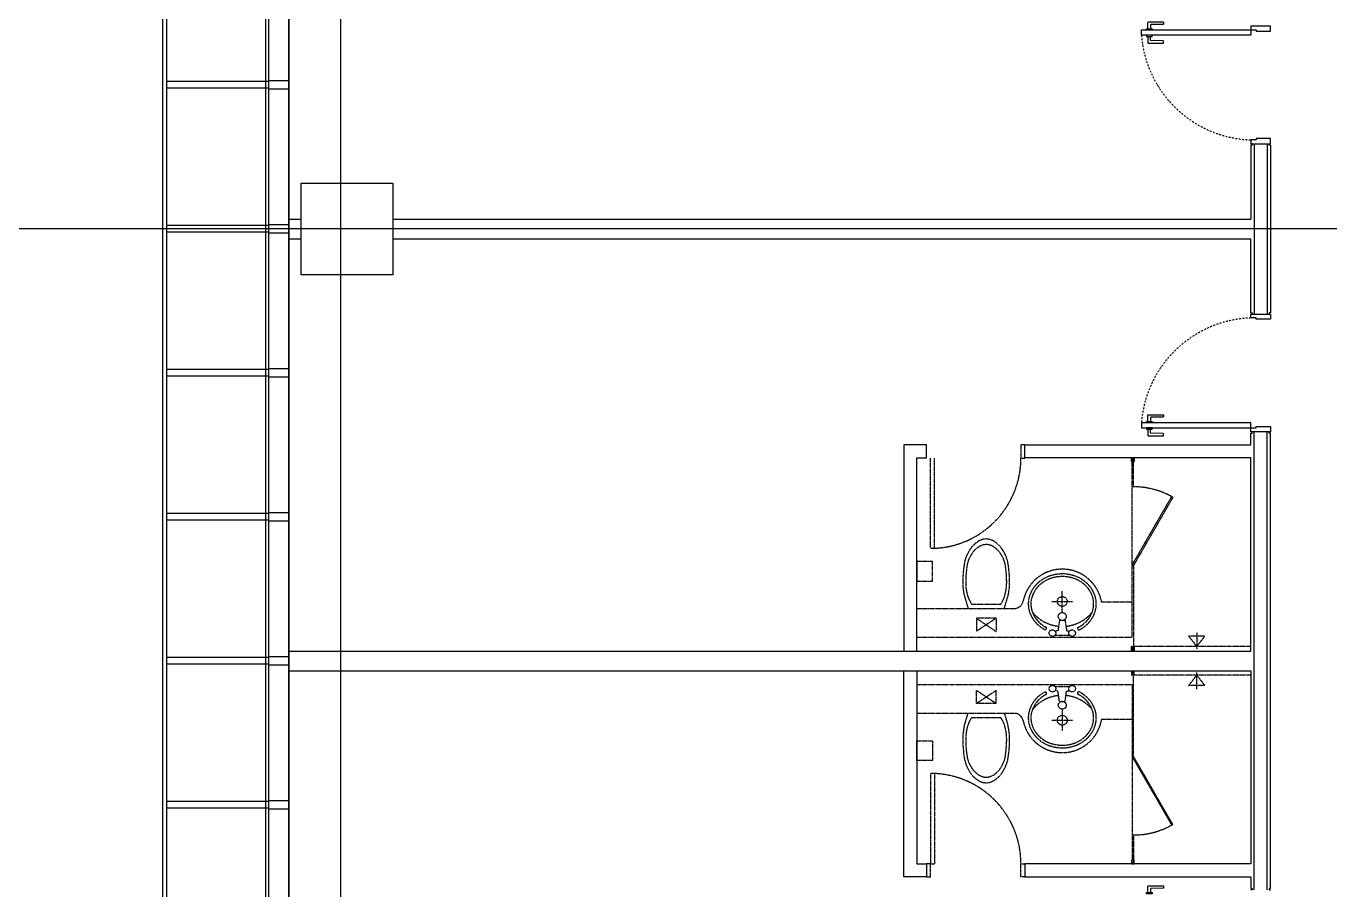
# Model space of a CAD drawing. Header units: metres. Extents: x 630750 to 860239, y 578133 to 726633.
# Drawn here: x 677103 to 687059, y 644360 to 650960 of the extents above; entities that cross this region are included whole.
import ezdxf

# ---------------------------------------------------------------- set-up
doc = ezdxf.new("R2010")
doc.units = ezdxf.units.M
for name, pattern in [('DASHDOT', [25.4, 12.7, -6.35, 0, -6.35]), ('HID1', [0.375, 0.25, -0.125]), ('HIDDEN', [2, 1, -1])]:
    doc.linetypes.add(name, pattern=pattern)
doc.layers.add('A-CEN-1', color=1, linetype='Continuous', plot=False)
for name, color, linetype in [('A-CON', 2, 'Continuous'), ('A-HAT-253', 253, 'Continuous'), ('A-WAL-DW', 7, 'Continuous'), ('A-WIN-GLASS', 4, 'Continuous'), ('INT', 117, 'Continuous'), ('KUK-DOOR', 4, 'Continuous'), ('KUK-DOOR-FRAME', 4, 'Continuous'), ('KUK-WALL-DRYWALL', 4, 'Continuous'), ('KUK-WALL-FIN 1', 30, 'Continuous'), ('외장그레이팅', 4, 'Continuous'), ('프레임', 5, 'Continuous')]:
    doc.layers.add(name, color=color, linetype=linetype)

# ---------------------------------------------------------------- blocks, each defined once
blk = doc.blocks.new('A$C78790056')
at = {"layer": 'A-WIN-GLASS'}
blk.add_lwpolyline([(115.5, 191.4), (58.1, 208.8), (12.8, 59.5), (70.2, 42.1)], close=True, dxfattribs=at)

msp = doc.modelspace()

# ---------------------------------------------------------------- linework, layer by layer
at = {"layer": 'A-CEN-1', "linetype": 'Continuous'}
for p, q in [((679504.4, 706258.8, 0), (679504.4, 627125.8, 0)), ((801753.1, 649410.2, 0), (657202.6, 649410.2, 0))]:
    msp.add_line(p, q, dxfattribs=at)
at = {"layer": 'A-CON', "elevation": 0}
msp.add_lwpolyline([(679204.4, 649760.2), (679904.4, 649760.2), (679904.4, 649060.2), (679204.4, 649060.2)], close=True, dxfattribs=at)
at = {"layer": 'A-HAT-253'}
msp.add_line((679110.4, 626833.6, 0), (679110.4, 665252, 0), dxfattribs=at)
at = {"layer": 'A-WAL-DW'}
for p, q in [((686454.5, 647759.9), (686454.4, 647849.8)), ((683804.5, 647759.9), (683804.5, 646184.9)), ((684729.5, 647759.9), (686454.5, 647759.9)), ((683904.5, 646184.9), (683904.5, 647659.9)), ((686454.5, 647659.9), (684729.5, 647659.9)), ((686454.5, 646184.9), (686454.5, 647659.9)), ((686454.5, 646184.9), (686454.5, 646709.9)), ((679110.4, 646184.9), (683804.4, 646184.9)), ((683804.4, 646184.9), (686454.5, 646184.9)), ((679110.4, 646034.9), (683804.4, 646034.9)), ((683804.4, 646034.9), (686454.5, 646034.9)), ((683804.5, 644459.9), (683804.5, 646034.9)), ((683904.4, 646034.9), (686454.5, 646034.9)), ((683904.5, 646034.9), (683904.5, 644559.9)), ((686454.5, 646034.9), (686454.5, 645509.9)), ((686454.5, 646034.9), (686454.5, 644559.9)), ((683904.5, 644559.9), (683979.5, 644559.9)), ((683979.5, 644559.9), (683979.5, 644459.9)), ((686454.5, 644559.9), (684729.5, 644559.9)), ((683979.5, 644459.9), (683804.5, 644459.9)), ((684729.5, 644459.9), (686454.5, 644459.9)), ((686454.5, 644459.9), (686454.5, 644369.8))]:
    msp.add_line(p, q, dxfattribs=at)
at = {"layer": 'A-WAL-DW', "linetype": 'HIDDEN'}
for p, q in [((684729.5, 647659.9), (684729.5, 647759.9)), ((684729.5, 644559.9), (684729.5, 644459.9))]:
    msp.add_line(p, q, dxfattribs=at)
at = {"layer": 'A-WAL-DW', "elevation": 0}
for points in [[(679110.4, 649484.9), (679204.4, 649484.9)], [(679110.4, 649484.9), (679204.4, 649484.9)], [(679110.4, 649484.9), (679204.4, 649484.9)], [(679110.4, 649334.9), (679204.4, 649334.9)], [(679110.4, 649334.9), (679204.4, 649334.9)], [(679110.4, 649334.9), (679204.4, 649334.9)]]:
    msp.add_lwpolyline(points, dxfattribs=at)
at = {"layer": 'A-WAL-DW'}
for points in [[(679110.4, 649484.9), (679204.4, 649484.9)], [(679904.4, 649484.9), (686454.5, 649484.9)], [(679110.4, 649334.9), (679204.4, 649334.9)], [(679904.4, 649334.9), (686454.5, 649334.2)], [(686454.4, 647759.9), (686454.5, 647849.8)], [(683904.4, 646184.9), (683904.4, 647659.9), (683979.4, 647659.9), (683979.4, 647759.9), (683804.4, 647759.9), (683804.4, 646184.9)], [(683904.5, 646184.9), (683904.5, 647659.9), (683979.5, 647659.9), (683979.5, 647759.9), (683804.5, 647759.9), (683804.5, 646184.9)], [(686454.4, 647659.9), (684729.4, 647659.9), (684729.4, 647759.9), (686454.4, 647759.9)], [(686454.5, 647659.9), (684729.5, 647659.9), (684729.5, 647759.9), (686454.5, 647759.9)], [(683904.4, 646184.9), (686454.4, 646184.9), (686454.4, 647659.9)], [(679110.4, 646184.9), (683804.4, 646184.9)], [(679110.4, 646184.9), (683804.4, 646184.9)], [(679110.4, 646034.9), (683804.4, 646034.9)], [(679110.4, 646034.9), (683804.4, 646034.9)], [(683904.4, 646034.9), (683904.4, 644559.9), (683979.4, 644559.9), (683979.4, 644459.9), (683804.4, 644459.9), (683804.4, 646034.9)], [(683904.5, 646034.9), (683904.5, 644559.9), (683979.5, 644559.9), (683979.5, 644459.9), (683804.5, 644459.9), (683804.5, 646034.9)], [(683904.4, 646034.9), (686454.4, 646034.9), (686454.4, 644559.9)], [(686454.4, 644559.9), (684729.4, 644559.9), (684729.4, 644459.9), (686454.4, 644459.9)], [(686454.5, 644559.9), (684729.5, 644559.9), (684729.5, 644459.9), (686454.5, 644459.9)]]:
    msp.add_lwpolyline(points, dxfattribs=at)
at = {"layer": 'A-WIN-GLASS'}
for p, q in [((678930.4, 665494.7, 0), (678930.4, 626700.1, 0)), ((678954.4, 665462.3, 0), (678954.4, 626717.9, 0))]:
    msp.add_line(p, q, dxfattribs=at)
at = {"layer": 'A-WIN-GLASS', "color": 9}
msp.add_line((679110.4, 665252, 0), (679110.4, 626866.2, 0), dxfattribs=at)
at = {"layer": 'INT', "linetype": 'HID1', "ltscale": 3}
for p, q in [((684729.4, 647759.8), (684699.4, 647759.8)), ((684699.4, 647759.8), (684699.4, 647759.8)), ((684699.4, 647759.8), (684699.4, 647704.8)), ((684699.4, 647704.8), (684699.4, 647659.8)), ((684729.4, 647659.8), (684729.4, 647759.8)), ((685179.4, 647759.8), (686454.5, 647759.8)), ((684009.4, 646969.8), (684009.4, 647659.8)), ((684009.4, 646969.8), (684009.4, 647659.8)), ((684039.4, 646970.5), (684039.4, 647659.8)), ((684039.4, 646970.5), (684039.4, 647659.8)), ((684699.4, 647659.8), (684729.4, 647659.8)), ((685544.4, 647629.8), (685544.4, 647659.8)), ((685544.4, 647659.8), (685564.4, 647659.8)), ((685549.4, 647629.8), (685544.4, 647629.8)), ((685559.4, 647654.8), (685549.4, 647654.8)), ((685549.4, 647654.8), (685549.4, 647629.8)), ((685549.4, 647439.8), (685549.4, 647634.8)), ((685559.4, 647439.8), (685559.4, 647654.8)), ((685564.4, 647629.8), (685559.4, 647629.8)), ((685564.4, 647659.8), (685564.4, 647629.8)), ((685549.4, 646840.4), (685549.4, 647439.8)), ((685549.4, 646840.4), (685549.4, 647439.8)), ((685559.4, 647439.8), (685549.4, 647439.8)), ((685549.4, 646840.4), (685549.4, 647439.8)), ((685550.8, 646845.4), (685850.5, 647364.5)), ((685859.1, 647359.5), (685559.4, 646840.4)), ((685850.5, 647364.5), (685859.1, 647359.5)), ((683904.4, 646869.8), (683904.4, 646719.8)), ((684024.4, 646869.8), (683904.4, 646869.8)), ((684024.4, 646719.8), (684024.4, 646869.8)), ((685549.4, 646289.8), (685549.4, 646840.4)), ((685549.4, 646840.4), (685559.4, 646840.4)), ((685559.4, 646840.4), (685550.8, 646845.4)), ((685559.4, 646840.4), (685559.4, 646189.8)), ((683904.4, 646719.8), (684024.4, 646719.8)), ((684267, 646607.8), (684295.7, 646510.4)), ((684572.6, 646510.4), (684601.3, 646607.8)), ((684572.6, 646510.4), (684601.3, 646607.8)), ((684572.6, 646510.4), (684601.3, 646607.8)), ((685014.9, 646483.5), (685014.9, 646643.5)), ((685014.9, 646483.5), (685014.9, 646643.5)), ((685014.9, 646483.5), (685014.9, 646643.5)), ((683904.4, 646510.4), (684647.6, 646510.4)), ((684322.4, 646542.1), (684545.8, 646542.1)), ((684934.9, 646563.5), (685094.9, 646563.5)), ((684934.9, 646563.5), (685094.9, 646563.5)), ((684934.9, 646563.5), (685094.9, 646563.5)), ((685549.4, 646557.8), (685315.5, 646557.8)), ((685549.4, 646557.8), (685315.5, 646557.8)), ((685549.4, 646557.8), (685315.5, 646557.8)), ((684359.1, 646435.4), (684509.1, 646335.4)), ((684509.1, 646435.4), (684359.1, 646335.4)), ((684509.1, 646435.4), (684359.1, 646435.4)), ((684359.1, 646435.4), (684359.1, 646335.4)), ((684359.1, 646435.4), (684509.1, 646335.4)), ((684509.1, 646435.4), (684359.1, 646335.4)), ((684509.1, 646435.4), (684359.1, 646435.4)), ((684359.1, 646435.4), (684359.1, 646335.4)), ((684359.1, 646435.4), (684509.1, 646335.4)), ((684509.1, 646435.4), (684359.1, 646335.4)), ((684509.1, 646435.4), (684359.1, 646435.4)), ((684359.1, 646435.4), (684359.1, 646335.4)), ((684509.1, 646435.4), (684509.1, 646335.4)), ((684509.1, 646435.4), (684509.1, 646335.4)), ((684509.1, 646435.4), (684509.1, 646335.4)), ((684993.8, 646419.7), (684981.8, 646340.8)), ((684993.8, 646419.7), (684981.8, 646340.8)), ((684993.8, 646419.7), (684981.8, 646340.8)), ((684993.8, 646419.7), (685036.3, 646419.7)), ((684993.8, 646419.7), (685036.3, 646419.7)), ((684993.8, 646419.7), (685036.3, 646419.7)), ((685036.3, 646419.7), (685048.3, 646340.8)), ((685036.3, 646419.7), (685048.3, 646340.8)), ((685036.3, 646419.7), (685048.3, 646340.8)), ((684959.7, 646306.5), (685070.4, 646306.5)), ((684959.7, 646306.5), (685070.4, 646306.5)), ((684959.7, 646306.5), (685070.4, 646306.5)), ((684981.8, 646340.8), (684960.5, 646336.4)), ((684981.8, 646340.8), (684960.5, 646336.4)), ((684981.8, 646340.8), (684960.5, 646336.4)), ((685048.3, 646340.8), (685069.6, 646336.4)), ((685048.3, 646340.8), (685069.6, 646336.4)), ((685048.3, 646340.8), (685069.6, 646336.4)), ((686041.9, 646326.3), (686041.9, 646198.5)), ((686041.9, 646326.3), (686041.9, 646198.5)), ((686041.9, 646326.3), (686041.9, 646198.5)), ((683904.4, 646289.8), (685549.4, 646289.8)), ((683904.4, 646289.8), (685549.4, 646289.8)), ((683904.4, 646289.8), (685549.4, 646289.8)), ((685544.4, 646189.8), (685544.4, 646219.8)), ((685544.4, 646219.8), (685549.4, 646219.8)), ((686454.4, 646219.8), (685549.4, 646219.8)), ((686454.4, 646219.8), (685549.4, 646219.8)), ((685549.4, 646219.8), (685549.4, 646189.8)), ((686454.4, 646219.8), (685549.4, 646219.8)), ((685559.4, 646194.8), (685559.4, 646219.8)), ((685559.4, 646219.8), (685564.4, 646219.8)), ((685564.4, 646219.8), (685564.4, 646189.8)), ((686103.9, 646298.7), (685979.9, 646298.7)), ((685979.9, 646298.7), (686041.9, 646219.8)), ((686041.9, 646219.8), (686103.9, 646298.7)), ((685564.4, 646029.8), (685544.4, 646029.8)), ((685544.4, 646029.8), (685544.4, 645999.8)), ((685549.4, 645999.8), (685549.4, 646029.8)), ((685549.4, 646024.8), (685559.4, 646024.8)), ((685559.4, 645379.3), (685559.4, 646029.8)), ((685559.4, 646024.8), (685559.4, 645999.8)), ((685564.4, 645999.8), (685564.4, 646029.8)), ((686041.9, 645893.3), (686041.9, 646021.1)), ((686041.9, 645893.3), (686041.9, 646021.1)), ((686041.9, 645893.3), (686041.9, 646021.1)), ((683904.4, 645929.8), (685549.4, 645929.8)), ((683904.4, 645929.8), (685549.4, 645929.8)), ((683904.4, 645929.8), (685549.4, 645929.8)), ((684959.7, 645913.1), (685070.4, 645913.1)), ((684959.7, 645913.1), (685070.4, 645913.1)), ((684959.7, 645913.1), (685070.4, 645913.1)), ((685544.4, 645999.8), (685549.4, 645999.8)), ((686454.4, 645999.8), (685549.4, 645999.8)), ((686454.4, 645999.8), (685549.4, 645999.8)), ((686454.4, 645999.8), (685549.4, 645999.8)), ((685549.4, 645929.8), (685549.4, 645379.3)), ((685559.4, 645999.8), (685564.4, 645999.8)), ((685979.9, 645921), (686041.9, 645999.8)), ((686103.9, 645921), (685979.9, 645921)), ((686041.9, 645999.8), (686103.9, 645921)), ((684359.1, 645784.2), (684509.1, 645884.2)), ((684509.1, 645784.2), (684359.1, 645884.2)), ((684359.1, 645784.2), (684359.1, 645884.2)), ((684359.1, 645784.2), (684509.1, 645884.2)), ((684509.1, 645784.2), (684359.1, 645884.2)), ((684359.1, 645784.2), (684359.1, 645884.2)), ((684359.1, 645784.2), (684509.1, 645884.2)), ((684509.1, 645784.2), (684359.1, 645884.2)), ((684359.1, 645784.2), (684359.1, 645884.2)), ((684509.1, 645784.2), (684509.1, 645884.2)), ((684509.1, 645784.2), (684509.1, 645884.2)), ((684509.1, 645784.2), (684509.1, 645884.2)), ((684981.8, 645878.8), (684960.5, 645883.3)), ((684981.8, 645878.8), (684960.5, 645883.3)), ((684981.8, 645878.8), (684960.5, 645883.3)), ((684993.8, 645800), (684981.8, 645878.8)), ((684993.8, 645800), (684981.8, 645878.8)), ((684993.8, 645800), (684981.8, 645878.8)), ((685036.3, 645800), (685048.3, 645878.8)), ((685036.3, 645800), (685048.3, 645878.8)), ((685036.3, 645800), (685048.3, 645878.8)), ((685048.3, 645878.8), (685069.6, 645883.3)), ((685048.3, 645878.8), (685069.6, 645883.3)), ((685048.3, 645878.8), (685069.6, 645883.3)), ((683904.4, 645709.2), (684647.6, 645709.2)), ((684267, 645611.9), (684295.7, 645709.2)), ((684509.1, 645784.2), (684359.1, 645784.2)), ((684509.1, 645784.2), (684359.1, 645784.2)), ((684509.1, 645784.2), (684359.1, 645784.2)), ((684572.6, 645709.2), (684601.3, 645611.9)), ((684572.6, 645709.2), (684601.3, 645611.9)), ((684572.6, 645709.2), (684601.3, 645611.9)), ((684993.8, 645800), (685036.3, 645800)), ((684993.8, 645800), (685036.3, 645800)), ((684993.8, 645800), (685036.3, 645800)), ((685014.9, 645736.2), (685014.9, 645576.2)), ((685014.9, 645736.2), (685014.9, 645576.2)), ((685014.9, 645736.2), (685014.9, 645576.2)), ((684322.4, 645677.5), (684545.8, 645677.5)), ((684934.9, 645656.2), (685094.9, 645656.2)), ((684934.9, 645656.2), (685094.9, 645656.2)), ((684934.9, 645656.2), (685094.9, 645656.2)), ((685549.4, 645661.8), (685315.5, 645661.8)), ((685549.4, 645661.8), (685315.5, 645661.8)), ((685549.4, 645661.8), (685315.5, 645661.8)), ((683904.4, 645349.8), (683904.4, 645499.8)), ((683904.4, 645499.8), (684024.4, 645499.8)), ((684024.4, 645499.8), (684024.4, 645349.8)), ((684024.4, 645349.8), (683904.4, 645349.8)), ((685549.4, 645379.3), (685549.4, 644779.8)), ((685549.4, 645379.3), (685549.4, 644779.8)), ((685549.4, 645379.3), (685559.4, 645379.3)), ((685549.4, 645379.3), (685549.4, 644779.8)), ((685559.4, 645379.3), (685550.8, 645374.3)), ((685550.8, 645374.3), (685850.5, 644855.1)), ((685859.1, 644860.1), (685559.4, 645379.3)), ((684009.4, 645249.8), (684009.4, 644559.8)), ((684009.4, 645249.8), (684009.4, 644559.8)), ((684039.4, 645249.2), (684039.4, 644559.8)), ((684039.4, 645249.2), (684039.4, 644559.8)), ((685850.5, 644855.1), (685859.1, 644860.1)), ((685559.4, 644779.8), (685549.4, 644779.8)), ((685549.4, 644779.8), (685549.4, 644584.8)), ((685559.4, 644779.8), (685559.4, 644564.8)), ((683979.4, 644559.8), (683979.4, 644459.8)), ((684009.4, 644559.8), (683979.4, 644559.8)), ((684009.4, 644559.8), (684039.4, 644559.8)), ((684009.4, 644514.8), (684009.4, 644559.8)), ((684009.4, 644559.8), (684039.4, 644559.8)), ((684009.4, 644459.8), (684009.4, 644514.8)), ((684699.4, 644514.8), (684699.4, 644559.8)), ((684699.4, 644559.8), (684729.4, 644559.8)), ((684699.4, 644459.8), (684699.4, 644514.8)), ((684729.4, 644559.8), (684729.4, 644459.8)), ((685549.4, 644589.8), (685544.4, 644589.8)), ((685544.4, 644589.8), (685544.4, 644559.8)), ((685544.4, 644559.8), (685564.4, 644559.8)), ((685549.4, 644564.8), (685549.4, 644589.8)), ((685559.4, 644564.8), (685549.4, 644564.8)), ((685564.4, 644589.8), (685559.4, 644589.8)), ((685564.4, 644559.8), (685564.4, 644589.8)), ((683979.4, 644459.8), (684009.4, 644459.8)), ((684729.4, 644459.8), (684699.4, 644459.8)), ((684699.4, 644459.8), (684699.4, 644459.8))]:
    msp.add_line(p, q, dxfattribs=at)
for points in [[(684729.4, 647659.8), (684729.4, 647759.8), (684699.4, 647759.8), (684699.4, 647759.8), (684699.4, 647759.8), (684699.4, 647704.8), (684699.4, 647704.8), (684699.4, 647659.8)], [(684729.4, 647659.8), (684729.4, 647759.8), (684699.4, 647759.8), (684699.4, 647759.8), (684699.4, 647759.8), (684699.4, 647704.8), (684699.4, 647704.8), (684699.4, 647659.8)], [(685559.4, 646840.4), (685550.8, 646845.4), (685850.5, 647364.5), (685859.1, 647359.5)], [(685559.4, 646840.4), (685550.8, 646845.4), (685850.5, 647364.5), (685859.1, 647359.5)], [(683904.4, 646869.8), (683904.4, 646719.8), (684024.4, 646719.8), (684024.4, 646869.8)], [(683904.4, 646869.8), (683904.4, 646719.8), (684024.4, 646719.8), (684024.4, 646869.8)], [(686041.9, 646219.8), (686103.9, 646298.7), (685979.9, 646298.7)], [(686041.9, 646219.8), (686103.9, 646298.7), (685979.9, 646298.7)], [(686041.9, 645999.8), (686103.9, 645921), (685979.9, 645921)], [(686041.9, 645999.8), (686103.9, 645921), (685979.9, 645921)], [(683904.4, 645349.8), (683904.4, 645499.8), (684024.4, 645499.8), (684024.4, 645349.8)], [(683904.4, 645349.8), (683904.4, 645499.8), (684024.4, 645499.8), (684024.4, 645349.8)], [(685559.4, 645379.3), (685550.8, 645374.3), (685850.5, 644855.1), (685859.1, 644860.1)], [(685559.4, 645379.3), (685550.8, 645374.3), (685850.5, 644855.1), (685859.1, 644860.1)], [(683979.4, 644559.8), (683979.4, 644459.8), (684009.4, 644459.8), (684009.4, 644459.8), (684009.4, 644459.8), (684009.4, 644514.8), (684009.4, 644514.8), (684009.4, 644559.8)], [(683979.4, 644559.8), (683979.4, 644459.8), (684009.4, 644459.8), (684009.4, 644459.8), (684009.4, 644459.8), (684009.4, 644514.8), (684009.4, 644514.8), (684009.4, 644559.8)], [(684729.4, 644559.8), (684729.4, 644459.8), (684699.4, 644459.8), (684699.4, 644459.8), (684699.4, 644459.8), (684699.4, 644514.8), (684699.4, 644514.8), (684699.4, 644559.8)], [(684729.4, 644559.8), (684729.4, 644459.8), (684699.4, 644459.8), (684699.4, 644459.8), (684699.4, 644459.8), (684699.4, 644514.8), (684699.4, 644514.8), (684699.4, 644559.8)]]:
    msp.add_lwpolyline(points, close=True, dxfattribs=at)
for points in [[(685559.4, 647439.8), (685559.4, 647654.8), (685549.4, 647654.8), (685549.4, 647629.8), (685544.4, 647629.8), (685544.4, 647659.8), (685564.4, 647659.8), (685564.4, 647629.8), (685559.4, 647629.8)], [(685559.4, 647439.8), (685559.4, 647654.8), (685549.4, 647654.8), (685549.4, 647629.8), (685544.4, 647629.8), (685544.4, 647659.8), (685564.4, 647659.8), (685564.4, 647629.8), (685559.4, 647629.8)], [(685559.4, 647439.8), (685549.4, 647439.8), (685549.4, 647634.8)], [(685559.4, 647439.8), (685549.4, 647439.8), (685549.4, 647634.8)], [(685549.4, 646289.8), (685549.4, 646840.4), (685559.4, 646840.4), (685559.4, 646189.8)], [(685549.4, 646289.8), (685549.4, 646840.4), (685559.4, 646840.4), (685559.4, 646189.8)], [(684267, 646607.8), (684295.7, 646510.4)], [(684267, 646607.8), (684295.7, 646510.4)], [(684322.4, 646542.1), (684545.8, 646542.1)], [(684322.4, 646542.1), (684545.8, 646542.1)], [(685549.4, 646194.8), (685559.4, 646194.8), (685559.4, 646219.8), (685564.4, 646219.8), (685564.4, 646189.8), (685544.4, 646189.8), (685544.4, 646219.8), (685549.4, 646219.8), (685549.4, 646189.8)], [(685549.4, 646194.8), (685559.4, 646194.8), (685559.4, 646219.8), (685564.4, 646219.8), (685564.4, 646189.8), (685544.4, 646189.8), (685544.4, 646219.8), (685549.4, 646219.8), (685549.4, 646189.8)], [(685549.4, 646024.8), (685559.4, 646024.8), (685559.4, 645999.8), (685564.4, 645999.8), (685564.4, 646029.8), (685544.4, 646029.8), (685544.4, 645999.8), (685549.4, 645999.8), (685549.4, 646029.8)], [(685549.4, 646024.8), (685559.4, 646024.8), (685559.4, 645999.8), (685564.4, 645999.8), (685564.4, 646029.8), (685544.4, 646029.8), (685544.4, 645999.8), (685549.4, 645999.8), (685549.4, 646029.8)], [(685549.4, 645929.8), (685549.4, 645379.3), (685559.4, 645379.3), (685559.4, 646029.8)], [(685549.4, 645929.8), (685549.4, 645379.3), (685559.4, 645379.3), (685559.4, 646029.8)], [(684267, 645611.9), (684295.7, 645709.2)], [(684267, 645611.9), (684295.7, 645709.2)], [(684322.4, 645677.5), (684545.8, 645677.5)], [(684322.4, 645677.5), (684545.8, 645677.5)], [(685559.4, 644779.8), (685559.4, 644564.8), (685549.4, 644564.8), (685549.4, 644589.8), (685544.4, 644589.8), (685544.4, 644559.8), (685564.4, 644559.8), (685564.4, 644589.8), (685559.4, 644589.8)], [(685559.4, 644779.8), (685559.4, 644564.8), (685549.4, 644564.8), (685549.4, 644589.8), (685544.4, 644589.8), (685544.4, 644559.8), (685564.4, 644559.8), (685564.4, 644589.8), (685559.4, 644589.8)], [(685559.4, 644779.8), (685549.4, 644779.8), (685549.4, 644584.8)], [(685559.4, 644779.8), (685549.4, 644779.8), (685549.4, 644584.8)]]:
    msp.add_lwpolyline(points, dxfattribs=at)
for points in [[(684774.7, 646631.5, 0.223222), (684774.7, 646459.3)], [(684774.7, 646631.5, 0.223222), (684774.7, 646459.3)], [(683904.4, 646510.4), (684647.6, 646510.4, 0.356394), (684716.2, 646566.4)], [(683904.4, 646510.4), (684647.6, 646510.4, 0.356394), (684716.2, 646566.4)], [(683904.4, 645709.2), (684647.6, 645709.2, -0.356394), (684716.2, 645653.2)], [(683904.4, 645709.2), (684647.6, 645709.2, -0.356394), (684716.2, 645653.2)], [(684774.7, 645588.2, -0.223222), (684774.7, 645760.4)], [(684774.7, 645588.2, -0.223222), (684774.7, 645760.4)]]:
    msp.add_lwpolyline(points, format="xyb", dxfattribs=at)
for centre, radius in [((685014.9, 646563.5), 37.5), ((685014.9, 646563.5), 37.5), ((685014.9, 646563.5), 37.5), ((685014.9, 646449), 30.2), ((685014.9, 646449), 30.2), ((685014.9, 646449), 30.2), ((684940.1, 646322), 25), ((684940.1, 646322), 25), ((684940.1, 646322), 25), ((685090.1, 646322), 25), ((685090.1, 646322), 25), ((685090.1, 646322), 25), ((684940.1, 645897.7), 25), ((684940.1, 645897.7), 25), ((684940.1, 645897.7), 25), ((685090.1, 645897.7), 25), ((685090.1, 645897.7), 25), ((685090.1, 645897.7), 25), ((685014.9, 645770.6), 30.2), ((685014.9, 645770.6), 30.2), ((685014.9, 645770.6), 30.2), ((685014.9, 645656.2), 37.5), ((685014.9, 645656.2), 37.5), ((685014.9, 645656.2), 37.5)]:
    msp.add_circle(centre, radius, dxfattribs=at)
for centre, radius, start, end in [((684009.4, 647659.8), 690, 270, 359.99996), ((684009.4, 647659.8), 690, 270, 359.99996), ((685559.4, 646840.4), 599.4, 60.00003, 90.00003), ((685559.4, 646840.4), 599.4, 60.00003, 90.00003), ((685559.4, 646840.4), 599.4, 60.00003, 90.00003), ((684487.6, 646843.2), 212.8, 122.80779, 147.27756), ((684487.6, 646843.2), 212.8, 122.80779, 147.27756), ((684487.6, 646843.2), 212.8, 122.80779, 147.27756), ((684437.3, 646921.4), 119.8, 91.50013, 122.80779), ((684437.3, 646921.4), 119.8, 91.50013, 122.80779), ((684437.3, 646921.4), 119.8, 91.50013, 122.80779), ((684435.2, 646892.2), 106, 90.58943, 122.1708), ((684435.2, 646892.2), 106, 90.58943, 122.1708), ((684435.2, 646892.2), 106, 90.58943, 122.1708), ((684431, 646921.4), 119.8, 57.19226, 88.49992), ((684431, 646921.4), 119.8, 57.19226, 88.49992), ((684431, 646921.4), 119.8, 57.19226, 88.49992), ((684433, 646892.2), 106, 57.82925, 89.41062), ((684433, 646892.2), 106, 57.82925, 89.41062), ((684433, 646892.2), 106, 57.82925, 89.41062), ((684380.6, 646843.2), 212.8, 32.72249, 57.19226), ((684380.6, 646843.2), 212.8, 32.72249, 57.19226), ((684380.6, 646843.2), 212.8, 32.72249, 57.19226), ((684567.7, 646791.8), 307.9, 147.27756, 165.09627), ((684567.7, 646791.8), 307.9, 147.27756, 165.09627), ((684567.7, 646791.8), 307.9, 147.27756, 165.09627), ((684539, 646786.5), 257.6, 146.63494, 164.74308), ((684539, 646786.5), 257.6, 146.63494, 164.74308), ((684539, 646786.5), 257.6, 146.63494, 164.74308), ((684475.3, 646828.5), 181.4, 122.1708, 146.63494), ((684475.3, 646828.5), 181.4, 122.1708, 146.63494), ((684475.3, 646828.5), 181.4, 122.1708, 146.63494), ((684392.9, 646828.5), 181.4, 33.36511, 57.82925), ((684392.9, 646828.5), 181.4, 33.36511, 57.82925), ((684392.9, 646828.5), 181.4, 33.36511, 57.82925), ((684329.3, 646786.5), 257.6, 15.25697, 33.36511), ((684329.3, 646786.5), 257.6, 15.25697, 33.36511), ((684329.3, 646786.5), 257.6, 15.25697, 33.36511), ((684300.6, 646791.8), 307.9, 14.90379, 32.72249), ((684300.6, 646791.8), 307.9, 14.90379, 32.72249), ((684300.6, 646791.8), 307.9, 14.90379, 32.72249), ((685159.4, 646708.2), 904, 169.62826, 180.01136), ((685159.4, 646708.2), 904, 169.62826, 180.01136), ((685159.4, 646708.2), 904, 169.62826, 180.01136), ((685108.9, 646709.3), 831.2, 169.94871, 180.01265), ((685108.9, 646709.3), 831.2, 169.94871, 180.01265), ((685108.9, 646709.3), 831.2, 169.94871, 180.01265), ((683759.4, 646709.3), 831.2, 359.9874, 10.05134), ((683759.4, 646709.3), 831.2, 359.9874, 10.05134), ((683759.4, 646709.3), 831.2, 359.9874, 10.05134), ((683708.9, 646708.2), 904, 359.98869, 10.37179), ((683708.9, 646708.2), 904, 359.98869, 10.37179), ((683708.9, 646708.2), 904, 359.98869, 10.37179), ((685015.1, 646505.4), 305, 9.97222, 168.46307), ((685015.1, 646505.4), 305, 9.97222, 168.46307), ((685015.1, 646505.4), 305, 9.97222, 168.46307), ((684694.4, 646708.1), 439.1, 180.00003, 193.20478), ((684694.4, 646708.1), 439.1, 180.00003, 193.20478), ((684694.4, 646708.1), 439.1, 180.00003, 193.20478), ((684639.7, 646709.1), 362, 180.00003, 195.25697), ((684639.7, 646709.1), 362, 180.00003, 195.25697), ((684639.7, 646709.1), 362, 180.00003, 195.25697), ((684228.6, 646709.1), 362, 344.74308, 0.00003), ((684228.6, 646709.1), 362, 344.74308, 0.00003), ((684228.6, 646709.1), 362, 344.74308, 0.00003), ((684173.8, 646708.1), 439.1, 346.79527, 0.00003), ((684173.8, 646708.1), 439.1, 346.79527, 0.00003), ((684173.8, 646708.1), 439.1, 346.79527, 0.00003), ((684985.6, 646532.4), 233, 131.39866, 154.83329), ((684985.6, 646532.4), 233, 131.39866, 154.83329), ((684985.6, 646532.4), 233, 131.39866, 154.83329), ((685003.5, 646512.1), 260, 110.06024, 131.39866), ((685003.5, 646512.1), 260, 110.06024, 131.39866), ((685003.5, 646512.1), 260, 110.06024, 131.39866), ((685003.5, 646512.1), 240, 110.06024, 131.39866), ((685003.5, 646512.1), 240, 110.06024, 131.39866), ((685003.5, 646512.1), 240, 110.06024, 131.39866), ((685015.1, 646480.4), 293.8, 69.9398, 110.06024), ((685015.1, 646480.4), 293.8, 69.9398, 110.06024), ((685015.1, 646480.4), 293.8, 69.9398, 110.06024), ((685015.1, 646480.4), 273.8, 69.9398, 110.06024), ((685015.1, 646480.4), 273.8, 69.9398, 110.06024), ((685015.1, 646480.4), 273.8, 69.9398, 110.06024), ((685026.7, 646512.1), 240, 48.60139, 69.9398), ((685026.7, 646512.1), 240, 48.60139, 69.9398), ((685026.7, 646512.1), 240, 48.60139, 69.9398), ((685026.7, 646512.1), 260, 48.60139, 69.9398), ((685026.7, 646512.1), 260, 48.60139, 69.9398), ((685026.7, 646512.1), 260, 48.60139, 69.9398), ((685044.5, 646532.4), 233, 25.16677, 48.60139), ((685044.5, 646532.4), 233, 25.16677, 48.60139), ((685044.5, 646532.4), 233, 25.16677, 48.60139), ((684539, 646681.6), 257.6, 195.25697, 212.78214), ((684539, 646681.6), 257.6, 195.25697, 212.78214), ((684539, 646681.6), 257.6, 195.25697, 212.78214), ((684329.3, 646681.6), 257.6, 327.21791, 344.74308), ((684329.3, 646681.6), 257.6, 327.21791, 344.74308), ((684329.3, 646681.6), 257.6, 327.21791, 344.74308), ((684958, 646545.4), 202.5, 154.83328, 205.16677), ((684958, 646545.4), 182.5, 154.83329, 205.16677), ((684958, 646545.4), 182.5, 154.83329, 205.16677), ((684958, 646545.4), 182.5, 154.83329, 205.16677), ((684985.6, 646532.4), 213, 131.39866, 154.83329), ((684985.6, 646532.4), 213, 131.39866, 154.83329), ((684985.6, 646532.4), 213, 131.39866, 154.83329), ((685044.5, 646532.4), 213, 25.16677, 48.60139), ((685044.5, 646532.4), 213, 25.16677, 48.60139), ((685044.5, 646532.4), 213, 25.16677, 48.60139), ((685072.2, 646545.4), 182.5, 334.83329, 25.16677), ((685072.2, 646545.4), 182.5, 334.83329, 25.16677), ((685072.2, 646545.4), 182.5, 334.83329, 25.16677), ((685072.2, 646545.4), 202.5, 334.83329, 25.16677), ((685072.2, 646545.4), 202.5, 334.83329, 25.16677), ((685072.2, 646545.4), 202.5, 334.83329, 25.16677), ((684647.6, 646580.4), 70, 270.00003, 348.46307), ((684985.6, 646558.3), 233, 205.16677, 228.60139), ((684985.6, 646558.3), 233, 205.16677, 228.60139), ((684985.6, 646558.3), 233, 205.16677, 228.60139), ((685015.5, 646668.3), 294.7, 219.0024, 264.43923), ((685015.5, 646668.3), 294.7, 219.0024, 264.43923), ((685015.5, 646668.3), 294.7, 219.0024, 264.43923), ((684985.6, 646558.3), 213, 205.16677, 228.60139), ((684985.6, 646558.3), 213, 205.16677, 228.60139), ((684985.6, 646558.3), 213, 205.16677, 228.60139), ((685015.5, 646668.3), 294.7, 275.37726, 320.46038), ((685015.5, 646668.3), 294.7, 275.37726, 320.46038), ((685015.5, 646668.3), 294.7, 275.37726, 320.46038), ((685044.5, 646558.3), 213, 311.39866, 334.83329), ((685044.5, 646558.3), 213, 311.39866, 334.83329), ((685044.5, 646558.3), 213, 311.39866, 334.83329), ((685044.5, 646558.3), 233, 311.39866, 334.83329), ((685044.5, 646558.3), 233, 311.39866, 334.83329), ((685044.5, 646558.3), 233, 311.39866, 334.83329), ((685003.5, 646578.6), 260, 228.60139, 241.27683), ((685003.5, 646578.6), 260, 228.60139, 241.27683), ((685003.5, 646578.6), 260, 228.60139, 241.27683), ((685003.5, 646578.6), 240, 228.60139, 241.80414), ((685003.5, 646578.6), 240, 228.60139, 241.80414), ((685003.5, 646578.6), 240, 228.60139, 241.80414), ((684885.2, 646358.2), 10.1, 228.6967, 69.86741), ((684885.2, 646358.2), 10.1, 228.6967, 69.86741), ((684885.2, 646358.2), 10.1, 228.6967, 69.86741), ((685141.3, 646356.8), 10.4, 97.06992, 290.80355), ((685141.3, 646356.8), 10.4, 97.06992, 290.80355), ((685141.3, 646356.8), 10.4, 97.06992, 290.80355), ((685026.7, 646578.6), 240, 298.19591, 311.39866), ((685026.7, 646578.6), 240, 298.19591, 311.39866), ((685026.7, 646578.6), 240, 298.19591, 311.39866), ((685026.7, 646578.6), 260, 297.07862, 311.39866), ((685026.7, 646578.6), 260, 297.07862, 311.39866), ((685026.7, 646578.6), 260, 297.07862, 311.39866), ((684985.6, 645661.3), 233, 131.39861, 154.83323), ((684985.6, 645661.3), 233, 131.39861, 154.83323), ((684985.6, 645661.3), 233, 131.39861, 154.83323), ((685015.5, 645551.4), 294.7, 95.56077, 140.9976), ((685015.5, 645551.4), 294.7, 95.56077, 140.9976), ((685015.5, 645551.4), 294.7, 95.56077, 140.9976), ((684985.6, 645661.3), 213, 131.39861, 154.83323), ((684985.6, 645661.3), 213, 131.39861, 154.83323), ((684985.6, 645661.3), 213, 131.39861, 154.83323), ((685003.5, 645641.1), 260, 118.72317, 131.39861), ((685003.5, 645641.1), 260, 118.72317, 131.39861), ((685003.5, 645641.1), 260, 118.72317, 131.39861), ((685003.5, 645641.1), 240, 118.19586, 131.39861), ((685003.5, 645641.1), 240, 118.19586, 131.39861), ((685003.5, 645641.1), 240, 118.19586, 131.39861), ((684885.2, 645861.5), 10.1, 290.13259, 131.3033), ((684885.2, 645861.5), 10.1, 290.13259, 131.3033), ((684885.2, 645861.5), 10.1, 290.13259, 131.3033), ((685015.5, 645551.4), 294.7, 39.53962, 84.62274), ((685015.5, 645551.4), 294.7, 39.53962, 84.62274), ((685015.5, 645551.4), 294.7, 39.53962, 84.62274), ((685141.3, 645862.9), 10.4, 69.19645, 262.93008), ((685141.3, 645862.9), 10.4, 69.19645, 262.93008), ((685141.3, 645862.9), 10.4, 69.19645, 262.93008), ((685026.7, 645641.1), 240, 48.60134, 61.80409), ((685026.7, 645641.1), 240, 48.60134, 61.80409), ((685026.7, 645641.1), 240, 48.60134, 61.80409), ((685026.7, 645641.1), 260, 48.60134, 62.92138), ((685026.7, 645641.1), 260, 48.60134, 62.92138), ((685026.7, 645641.1), 260, 48.60134, 62.92138), ((685044.5, 645661.3), 213, 25.16671, 48.60134), ((685044.5, 645661.3), 213, 25.16671, 48.60134), ((685044.5, 645661.3), 213, 25.16671, 48.60134), ((685044.5, 645661.3), 233, 25.16671, 48.60134), ((685044.5, 645661.3), 233, 25.16671, 48.60134), ((685044.5, 645661.3), 233, 25.16671, 48.60134), ((684647.6, 645639.2), 70, 11.53693, 89.99997), ((684958, 645674.3), 202.5, 154.83323, 205.16672), ((684958, 645674.3), 182.5, 154.83323, 205.16671), ((684958, 645674.3), 182.5, 154.83323, 205.16671), ((684958, 645674.3), 182.5, 154.83323, 205.16671), ((685072.2, 645674.3), 182.5, 334.83323, 25.16671), ((685072.2, 645674.3), 182.5, 334.83323, 25.16671), ((685072.2, 645674.3), 182.5, 334.83323, 25.16671), ((685072.2, 645674.3), 202.5, 334.83323, 25.16671), ((685072.2, 645674.3), 202.5, 334.83323, 25.16671), ((685072.2, 645674.3), 202.5, 334.83323, 25.16671), ((684694.4, 645511.6), 439.1, 166.79522, 179.99997), ((684694.4, 645511.6), 439.1, 166.79522, 179.99997), ((684694.4, 645511.6), 439.1, 166.79522, 179.99997), ((684639.7, 645510.6), 362, 164.74303, 179.99997), ((684639.7, 645510.6), 362, 164.74303, 179.99997), ((684639.7, 645510.6), 362, 164.74303, 179.99997), ((684539, 645538.1), 257.6, 147.21786, 164.74303), ((684539, 645538.1), 257.6, 147.21786, 164.74303), ((684539, 645538.1), 257.6, 147.21786, 164.74303), ((684329.3, 645538.1), 257.6, 15.25692, 32.78209), ((684329.3, 645538.1), 257.6, 15.25692, 32.78209), ((684329.3, 645538.1), 257.6, 15.25692, 32.78209), ((684228.6, 645510.6), 362, 359.99997, 15.25692), ((684228.6, 645510.6), 362, 359.99997, 15.25692), ((684228.6, 645510.6), 362, 359.99997, 15.25692), ((684173.8, 645511.6), 439.1, 359.99997, 13.20473), ((684173.8, 645511.6), 439.1, 359.99997, 13.20473), ((684173.8, 645511.6), 439.1, 359.99997, 13.20473), ((685015.1, 645714.2), 305, 191.53693, 350.02778), ((685015.1, 645714.2), 305, 191.53693, 350.02778), ((685015.1, 645714.2), 305, 191.53693, 350.02778), ((685159.4, 645511.4), 904, 179.98864, 190.37174), ((685159.4, 645511.4), 904, 179.98864, 190.37174), ((685159.4, 645511.4), 904, 179.98864, 190.37174), ((685108.9, 645510.4), 831.2, 179.98735, 190.05129), ((685108.9, 645510.4), 831.2, 179.98735, 190.05129), ((685108.9, 645510.4), 831.2, 179.98735, 190.05129), ((683759.4, 645510.4), 831.2, 349.94866, 0.0126), ((683759.4, 645510.4), 831.2, 349.94866, 0.0126), ((683759.4, 645510.4), 831.2, 349.94866, 0.0126), ((683708.9, 645511.4), 904, 349.62821, 0.01131), ((683708.9, 645511.4), 904, 349.62821, 0.01131), ((683708.9, 645511.4), 904, 349.62821, 0.01131), ((684985.6, 645687.3), 233, 205.16671, 228.60134), ((684985.6, 645687.3), 233, 205.16671, 228.60134), ((684985.6, 645687.3), 233, 205.16671, 228.60134), ((684985.6, 645687.3), 213, 205.16671, 228.60134), ((684985.6, 645687.3), 213, 205.16671, 228.60134), ((684985.6, 645687.3), 213, 205.16671, 228.60134), ((685003.5, 645707.5), 260, 228.60134, 249.93976), ((685003.5, 645707.5), 260, 228.60134, 249.93976), ((685003.5, 645707.5), 260, 228.60134, 249.93976), ((685003.5, 645707.5), 240, 228.60134, 249.93976), ((685003.5, 645707.5), 240, 228.60134, 249.93976), ((685003.5, 645707.5), 240, 228.60134, 249.93976), ((685026.7, 645707.5), 240, 290.0602, 311.39861), ((685026.7, 645707.5), 240, 290.0602, 311.39861), ((685026.7, 645707.5), 240, 290.0602, 311.39861), ((685026.7, 645707.5), 260, 290.0602, 311.39861), ((685026.7, 645707.5), 260, 290.0602, 311.39861), ((685026.7, 645707.5), 260, 290.0602, 311.39861), ((685044.5, 645687.3), 213, 311.39861, 334.83323), ((685044.5, 645687.3), 213, 311.39861, 334.83323), ((685044.5, 645687.3), 213, 311.39861, 334.83323), ((685044.5, 645687.3), 233, 311.39861, 334.83323), ((685044.5, 645687.3), 233, 311.39861, 334.83323), ((685044.5, 645687.3), 233, 311.39861, 334.83323), ((685015.1, 645739.3), 293.8, 249.93976, 290.0602), ((685015.1, 645739.3), 293.8, 249.93976, 290.0602), ((685015.1, 645739.3), 293.8, 249.93976, 290.0602), ((685015.1, 645739.3), 273.8, 249.93976, 290.0602), ((685015.1, 645739.3), 273.8, 249.93976, 290.0602), ((685015.1, 645739.3), 273.8, 249.93976, 290.0602), ((684567.7, 645427.9), 307.9, 194.90373, 212.72244), ((684567.7, 645427.9), 307.9, 194.90373, 212.72244), ((684567.7, 645427.9), 307.9, 194.90373, 212.72244), ((684539, 645433.1), 257.6, 195.25692, 213.36506), ((684539, 645433.1), 257.6, 195.25692, 213.36506), ((684539, 645433.1), 257.6, 195.25692, 213.36506), ((684329.3, 645433.1), 257.6, 326.63489, 344.74303), ((684329.3, 645433.1), 257.6, 326.63489, 344.74303), ((684329.3, 645433.1), 257.6, 326.63489, 344.74303), ((684300.6, 645427.9), 307.9, 327.27751, 345.09621), ((684300.6, 645427.9), 307.9, 327.27751, 345.09621), ((684300.6, 645427.9), 307.9, 327.27751, 345.09621), ((684009.4, 644559.8), 690, 0.00004, 90), ((684009.4, 644559.8), 690, 0.00004, 90), ((684487.6, 645376.4), 212.8, 212.72244, 237.19221), ((684487.6, 645376.4), 212.8, 212.72244, 237.19221), ((684487.6, 645376.4), 212.8, 212.72244, 237.19221), ((684475.3, 645391.2), 181.4, 213.36506, 237.8292), ((684475.3, 645391.2), 181.4, 213.36506, 237.8292), ((684475.3, 645391.2), 181.4, 213.36506, 237.8292), ((684435.2, 645327.5), 106, 237.8292, 269.41057), ((684435.2, 645327.5), 106, 237.8292, 269.41057), ((684435.2, 645327.5), 106, 237.8292, 269.41057), ((684433, 645327.5), 106, 270.58938, 302.17075), ((684433, 645327.5), 106, 270.58938, 302.17075), ((684433, 645327.5), 106, 270.58938, 302.17075), ((684392.9, 645391.2), 181.4, 302.17075, 326.63489), ((684392.9, 645391.2), 181.4, 302.17075, 326.63489), ((684392.9, 645391.2), 181.4, 302.17075, 326.63489), ((684380.6, 645376.4), 212.8, 302.80774, 327.27751), ((684380.6, 645376.4), 212.8, 302.80774, 327.27751), ((684380.6, 645376.4), 212.8, 302.80774, 327.27751), ((684437.3, 645298.3), 119.8, 237.19221, 268.49987), ((684437.3, 645298.3), 119.8, 237.19221, 268.49987), ((684437.3, 645298.3), 119.8, 237.19221, 268.49987), ((684431, 645298.3), 119.8, 271.50008, 302.80774), ((684431, 645298.3), 119.8, 271.50008, 302.80774), ((684431, 645298.3), 119.8, 271.50008, 302.80774), ((685559.4, 645379.3), 599.4, 269.99997, 299.99997), ((685559.4, 645379.3), 599.4, 269.99997, 299.99997), ((685559.4, 645379.3), 599.4, 269.99997, 299.99997)]:
    msp.add_arc(centre, radius, start, end, dxfattribs=at)
at = {"layer": 'KUK-DOOR', "color": 251, "elevation": -9848.1}
for points in [[(685656.9, 650929.9), (685656.9, 650939.9), (685669.4, 650939.9), (685669.4, 650987.9, -0.466045), (685673, 650990.9), (685784.9, 650990.9, -0.414214), (685786.9, 650988.9), (685786.9, 650974.8, -0.414214), (685784.9, 650972.8), (685692.4, 650970.9, 0.42701), (685689.4, 650967.6), (685689.4, 650939.9), (685701.9, 650939.9), (685701.9, 650929.9), (685656.9, 650929.9), (685656.9, 650939.9), (685689.4, 650939.9)], [(685656.9, 650889.9), (685656.9, 650879.9), (685669.4, 650879.9), (685669.4, 650831.9, 0.466045), (685673, 650828.9), (685784.9, 650828.9, 0.414214), (685786.9, 650830.9), (685786.9, 650844.9, 0.414214), (685784.9, 650846.9), (685692.4, 650848.9, -0.42701), (685689.4, 650852.1), (685689.4, 650879.9), (685701.9, 650879.9), (685701.9, 650889.9), (685656.9, 650889.9), (685656.9, 650879.9), (685689.4, 650879.9)], [(685656.9, 647929.8), (685656.9, 647939.8), (685669.4, 647939.8), (685669.4, 647987.8, -0.466045), (685673, 647990.8), (685784.9, 647990.8, -0.414214), (685786.9, 647988.8), (685786.9, 647974.8, -0.414214), (685784.9, 647972.8), (685692.4, 647970.8, 0.42701), (685689.4, 647967.6), (685689.4, 647939.8), (685701.9, 647939.8), (685701.9, 647929.8), (685656.9, 647929.8), (685656.9, 647939.8), (685689.4, 647939.8)], [(685656.9, 647889.8), (685656.9, 647879.8), (685669.4, 647879.8), (685669.4, 647831.8, 0.466045), (685673, 647828.8), (685784.9, 647828.8, 0.414214), (685786.9, 647830.8), (685786.9, 647844.9, 0.414214), (685784.9, 647846.9), (685692.4, 647848.8, -0.42701), (685689.4, 647852.1), (685689.4, 647879.8), (685701.9, 647879.8), (685701.9, 647889.8), (685656.9, 647889.8), (685656.9, 647879.8), (685689.4, 647879.8)], [(685657, 644329.8), (685657, 644339.8), (685669.5, 644339.8), (685669.5, 644387.8, -0.466045), (685673, 644390.8), (685785, 644390.8, -0.414214), (685787, 644388.8), (685787, 644374.8, -0.414214), (685785, 644372.8), (685692.5, 644370.8, 0.42701), (685689.5, 644367.6), (685689.5, 644339.8), (685702, 644339.8), (685702, 644329.8), (685657, 644329.8), (685657, 644339.8), (685689.5, 644339.8)]]:
    msp.add_lwpolyline(points, format="xyb", dxfattribs=at)
at = {"layer": 'KUK-DOOR'}
for points in [[(685619.4, 650929.9), (686454.4, 650929.9), (686454.4, 650889.9), (685619.4, 650889.9)], [(685619.4, 647889.8), (686454.4, 647889.8), (686454.4, 647929.8), (685619.4, 647929.8)]]:
    msp.add_lwpolyline(points, close=True, dxfattribs=at)
at = {"layer": 'KUK-DOOR', "color": 1, "linetype": 'DASHDOT'}
for centre, start, end in [((686486.3, 650958.9), 184.55217, 267.90051), ((686486.3, 647860.8), 92.09949, 175.44783)]:
    msp.add_arc(centre, 869.6, start, end, dxfattribs=at)
at = {"layer": 'KUK-DOOR-FRAME'}
for points in [[(686454.4, 650929.9), (686496.4, 650929.9), (686496.4, 650919.9), (686604.4, 650919.9), (686604.4, 650959.9), (686454.4, 650959.9), (686454.4, 650929.9)], [(686454.4, 650059.9), (686604.4, 650059.9), (686604.4, 650099.9), (686496.4, 650099.9), (686496.4, 650089.9), (686454.4, 650089.9), (686454.4, 650059.9)], [(686454.4, 648759.8), (686604.4, 648759.8), (686604.4, 648719.8), (686496.4, 648719.8), (686496.4, 648729.8), (686454.4, 648729.8), (686454.4, 648759.8)], [(686454.4, 647889.8), (686496.4, 647889.8), (686496.4, 647899.8), (686604.4, 647899.8), (686604.4, 647859.8), (686454.4, 647859.8), (686454.4, 647889.8)]]:
    msp.add_lwpolyline(points, dxfattribs=at)
at = {"layer": 'KUK-WALL-DRYWALL'}
for p, q in [((686479.5, 644359.9), (686479.5, 647859.9)), ((686579.5, 644359.9), (686579.5, 647859.9))]:
    msp.add_line(p, q, dxfattribs=at)
for points in [[(686479.5, 650059.9), (686479.4, 648759.8)], [(686579.5, 650059.9), (686579.4, 648759.8)]]:
    msp.add_lwpolyline(points, dxfattribs=at)
at = {"layer": 'KUK-WALL-FIN 1'}
for p, q in [((686454.5, 650049.9), (686454.5, 649484.9)), ((686454.4, 648769.8), (686454.5, 649334.9)), ((686604.5, 644369.8), (686604.5, 647849.8))]:
    msp.add_line(p, q, dxfattribs=at)
for points in [[(686454.4, 650049.9), (686464.4, 650049.9), (686464.4, 650059.9), (686454.4, 650059.9)], [(686604.4, 650049.9), (686594.4, 650049.9), (686594.4, 650059.9), (686604.4, 650059.9)], [(686604.5, 650049.9), (686604.4, 648769.8)], [(686454.4, 648769.8), (686464.4, 648769.8), (686464.4, 648759.8), (686454.4, 648759.8)], [(686604.4, 648769.8), (686594.4, 648769.8), (686594.4, 648759.8), (686604.4, 648759.8)], [(686454.4, 647849.8), (686464.4, 647849.8), (686464.4, 647859.8), (686454.4, 647859.8)], [(686604.4, 647849.8), (686594.4, 647849.8), (686594.4, 647859.8), (686604.4, 647859.8)], [(686454.5, 644369.8), (686464.5, 644369.8), (686464.5, 644359.8), (686454.5, 644359.8)], [(686604.5, 644369.8), (686594.5, 644369.8), (686594.5, 644359.8), (686604.5, 644359.8)]]:
    msp.add_lwpolyline(points, dxfattribs=at)
at = {"layer": '외장그레이팅'}
for p, q in [((678144.4, 663710.2, 0), (678144.4, 641710.5, 0)), ((678174.4, 663710.2, 0), (678174.4, 641710.5, 0))]:
    msp.add_line(p, q, dxfattribs=at)
at = {"layer": '프레임'}
for p, q in [((678954.4, 650535.2, 0), (678174.4, 650535.2, 0)), ((678954.4, 650485.2, 0), (678174.4, 650485.2, 0)), ((678954.4, 649435.2, 0), (678174.4, 649435.2, 0)), ((678954.4, 649385.2, 0), (678174.4, 649385.2, 0)), ((678954.4, 648335.2, 0), (678174.4, 648335.2, 0)), ((678954.4, 648285.2, 0), (678174.4, 648285.2, 0)), ((678954.4, 647235.2, 0), (678174.4, 647235.2, 0)), ((678954.4, 647185.2, 0), (678174.4, 647185.2, 0)), ((678954.4, 646135.2, 0), (678174.4, 646135.2, 0)), ((678954.4, 646085.2, 0), (678174.4, 646085.2, 0)), ((678954.4, 645035.2, 0), (678174.4, 645035.2, 0)), ((678954.4, 644985.2, 0), (678174.4, 644985.2, 0))]:
    msp.add_line(p, q, dxfattribs=at)

# ---------------------------------------------------------------- block references
at = {"layer": 'A-CON', "rotation": 106.8799999978578}
for p in [(679171.1, 650485.3, 0), (679171.1, 649385.3, 0), (679171.1, 648285.3, 0), (679171.1, 647185.3, 0), (679171.1, 646085.3, 0), (679171.1, 644985.3, 0)]:
    msp.add_blockref('A$C78790056', p, dxfattribs=at)

doc.saveas('drawing.dxf')
